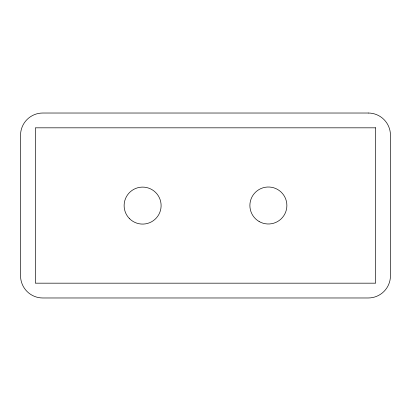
<?xml version="1.0" encoding="UTF-8"?>
<svg xmlns="http://www.w3.org/2000/svg" width="411" height="411" viewBox="0 0 411 411"><rect width="100%" height="100%" fill="white"/><g stroke="black" fill="none" stroke-linecap="round" stroke-linejoin="round"><path stroke-width="0.62" d="M368.256 113.025L42.744 113.025A22.194 22.194 0 0 0 20.55 135.219L20.55 275.781A22.194 22.194 0 0 0 42.744 297.975L368.256 297.975A22.194 22.194 0 0 0 390.45 275.781L390.45 135.219A22.194 22.194 0 0 0 368.256 113.025M375.654 127.821L35.346 127.821L35.346 283.179L375.654 283.179L375.654 127.821M129.547 218.683A18.495 18.495 0 0 0 160.485 210.37A18.495 18.495 0 0 0 137.819 187.735A18.495 18.495 0 0 0 129.547 218.683M259.136 221.519A18.495 18.495 0 0 0 286.878 205.5A18.495 18.495 0 0 0 259.136 189.481A18.495 18.495 0 0 0 259.136 221.519"/></g></svg>
